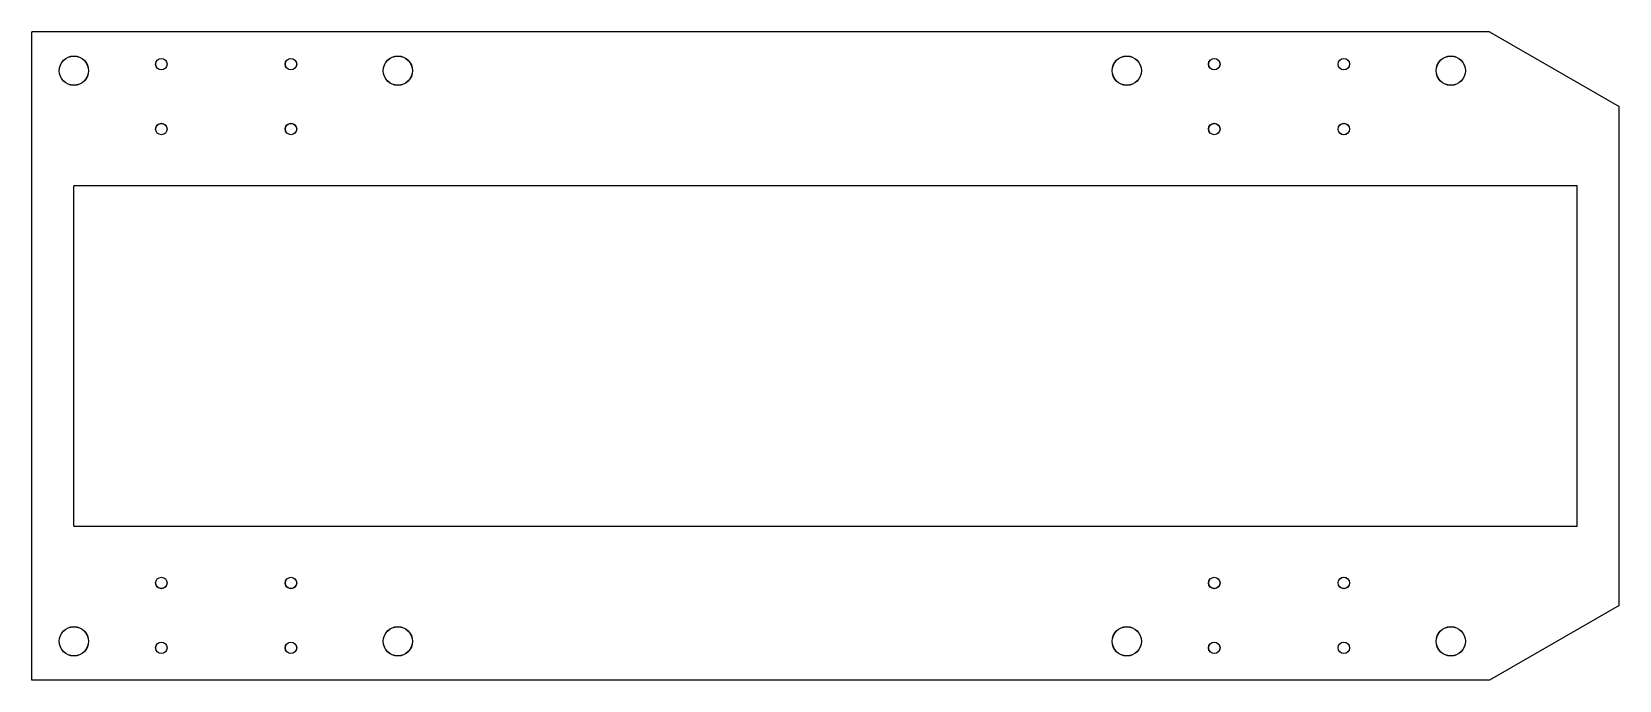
# Paper-space layout '_Front' of a CAD drawing. Header units: millimetres. Extents: x -245 to 245, y -100 to 100.
import ezdxf

# ---------------------------------------------------------------- set-up
doc = ezdxf.new("R2010")
doc.units = ezdxf.units.MM

psp = doc.layouts.new('_Front')

# ---------------------------------------------------------------- linework, layer by layer
at = {"color": 7, "linetype": 'Continuous', "lineweight": 25}
for p, q in [((205, 100), (-245, 100)), ((-245, -100), (-245, 100)), ((205, 100), (245, 76.91)), ((245, -76.91), (245, 76.91)), ((232, 52.5), (-232, 52.5)), ((-232, -52.5), (-232, 52.5)), ((232, -52.5), (232, 52.5)), ((-232, -52.5), (232, -52.5)), ((245, -76.91), (205, -100)), ((205, -100), (-245, -100))]:
    psp.add_line(p, q, dxfattribs=at)
for centre, radius in [((-232, 88), 4.52), ((-232, 88), 4.5), ((-232, 88), 4.5), ((-205, 90), 1.77), ((-205, 90), 1.75), ((-205, 90), 1.75), ((-165, 90), 1.77), ((-165, 90), 1.75), ((-165, 90), 1.75), ((-132, 88), 4.52), ((-132, 88), 4.5), ((-132, 88), 4.5), ((93, 88), 4.52), ((93, 88), 4.5), ((93, 88), 4.5), ((120, 90), 1.77), ((120, 90), 1.75), ((120, 90), 1.75), ((160, 90), 1.78), ((160, 90), 1.75), ((160, 90), 1.75), ((193, 88), 4.53), ((193, 88), 4.5), ((193, 88), 4.5), ((-205, 70), 1.77), ((-205, 70), 1.75), ((-205, 70), 1.75), ((-165, 70), 1.77), ((-165, 70), 1.75), ((-165, 70), 1.75), ((120, 70), 1.77), ((120, 70), 1.75), ((120, 70), 1.75), ((160, 70), 1.78), ((160, 70), 1.75), ((160, 70), 1.75), ((-205, -70), 1.77), ((-205, -70), 1.75), ((-205, -70), 1.75), ((-165, -70), 1.77), ((-165, -70), 1.75), ((-165, -70), 1.75), ((120, -70), 1.77), ((120, -70), 1.75), ((120, -70), 1.75), ((160, -70), 1.78), ((160, -70), 1.75), ((160, -70), 1.75), ((-232, -88), 4.52), ((-232, -88), 4.5), ((-232, -88), 4.5), ((-132, -88), 4.52), ((-132, -88), 4.5), ((-132, -88), 4.5), ((93, -88), 4.52), ((93, -88), 4.5), ((93, -88), 4.5), ((193, -88), 4.53), ((193, -88), 4.5), ((193, -88), 4.5), ((-205, -90), 1.77), ((-205, -90), 1.75), ((-205, -90), 1.75), ((-165, -90), 1.77), ((-165, -90), 1.75), ((-165, -90), 1.75), ((120, -90), 1.77), ((120, -90), 1.75), ((120, -90), 1.75), ((160, -90), 1.78), ((160, -90), 1.75), ((160, -90), 1.75)]:
    psp.add_circle(centre, radius, dxfattribs=at)

doc.saveas('drawing.dxf')
